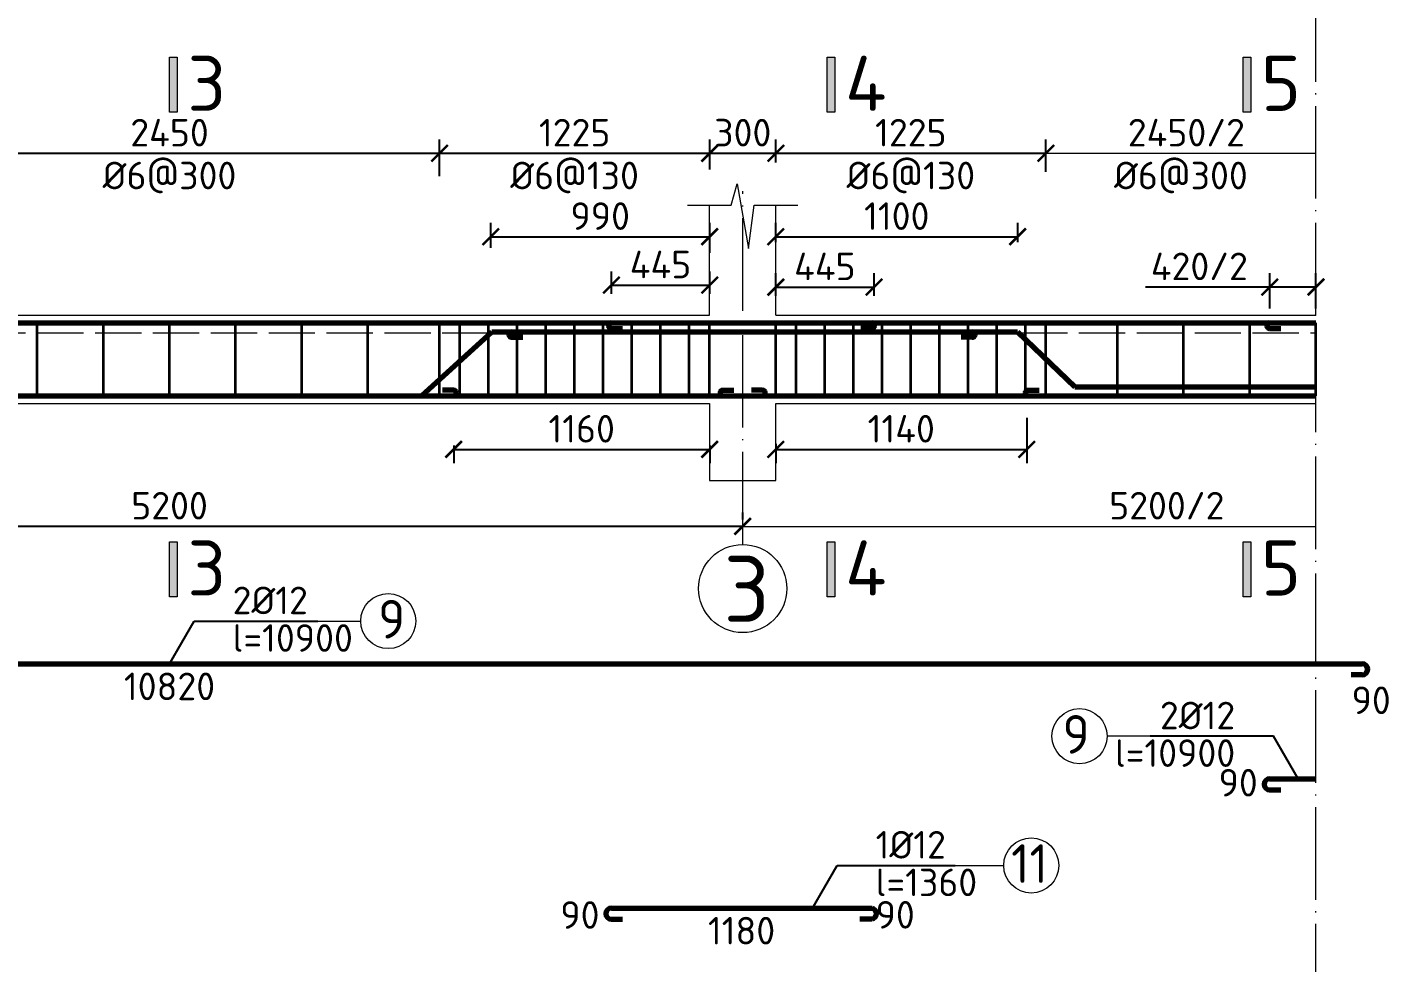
# Model space of a CAD drawing. Header units: millimetres. Extents: x 0 to 4970, y -594 to 1412.
# Drawn here: x 493.7 to 617.2, y -196.4 to -111.6 of the extents above; entities that cross this region are included whole.
import ezdxf

# ---------------------------------------------------------------- set-up
doc = ezdxf.new("R2010")
doc.units = ezdxf.units.MM
doc.header["$LTSCALE"] = 0.35
doc.header["$PDMODE"] = 3
doc.linetypes.add('ACAD_ISO02W100', pattern=[15, 12, -3])
doc.linetypes.add('ACAD_ISO04W100', pattern=[30, 24, -3, 0, -3])
doc.layers.get('0').update_dxf_attribs({"lineweight": 50})
for name, color, linetype, lineweight in [('Cot Dai', 7, 'Continuous', 35), ('Cot thep', 2, 'Continuous', 70), ('Cotthepcat', 3, 'Continuous', 70), ('Duong Bao', 6, 'Continuous', 18), ('Kich Thuoc', 1, 'Continuous', 20), ('Ky Hieu', 4, 'Continuous', 20), ('Net Khuat', 5, 'ACAD_ISO02W100', 20), ('NetCat', 7, 'Continuous', 20), ('Text', 40, 'Continuous', 20), ('Truc', 3, 'ACAD_ISO04W100', 20)]:
    doc.layers.add(name, color=color, linetype=linetype, lineweight=lineweight)
doc.styles.get("Standard").update_dxf_attribs({"font": 'isocpeur.ttf'})
doc.styles.add('VN', font='')
doc.styles.get('VN').set_extended_font_data('TCVN 7284')
doc.dimstyles.new('Dim20', dxfattribs={"dimtxt": 2.5, "dimasz": 1.5, "dimexe": 1.25, "dimexo": 0.625, "dimtad": 1, "dimlfac": 20, "dimtxsty": 'Standard', "dimblk": 'ARCHTICK', "dimcen": 2.5, "dimadec": 0, "dimazin": 0, "dimtfac": 1, "dimtmove": 0, "dimatfit": 3, "dimfxl": 1, "dimarcsym": 0})
doc.dimstyles.new('Dim50', dxfattribs={"dimtxt": 2.5, "dimasz": 1.5, "dimexe": 1.25, "dimexo": 0.625, "dimtad": 1, "dimlfac": 50, "dimtxsty": 'Standard', "dimblk": 'ARCHTICK', "dimcen": 2.5, "dimadec": 0, "dimazin": 0, "dimtfac": 1, "dimtmove": 0, "dimatfit": 3, "dimfxl": 1, "dimarcsym": 0})
doc.dimstyles.new('Dim50KT', dxfattribs={"dimtxt": 2.5, "dimasz": 1.5, "dimexe": 1.25, "dimexo": 0.625, "dimtad": 1, "dimlfac": 50, "dimtxsty": 'Standard', "dimblk": 'ARCHTICK', "dimcen": 2.5, "dimse1": 1, "dimse2": 1, "dimsd1": 1, "dimsd2": 1, "dimadec": 0, "dimazin": 0, "dimtfac": 1, "dimtmove": 0, "dimatfit": 3, "dimfxl": 1, "dimarcsym": 0})

# ---------------------------------------------------------------- blocks, each defined once
blk = doc.blocks.new('_ArchTick')
at = {"color": 0, "linetype": 'ByBlock', "const_width": 0.15}
blk.add_lwpolyline([(-0.5, -0.5), (0.5, 0.5)], dxfattribs=at)
blk = doc.blocks.new('*D2222')
at = {"layer": 'Defpoints', "color": 0}
for p in [(454.59, -156.83), (558.59, -156.83), (558.59, -156.83)]:
    blk.add_point(p, dxfattribs=at)
at = {"layer": 'Kich Thuoc', "color": 0, "lineweight": -2}
for p, q in [((454.59, -156.21), (454.59, -155.58)), ((558.59, -156.21), (558.59, -155.58)), ((454.59, -156.83), (558.59, -156.83))]:
    blk.add_line(p, q, dxfattribs=at)
at = {"layer": 'Kich Thuoc', "color": 0, "lineweight": -2, "xscale": 1.5, "yscale": 1.5, "zscale": 1.5, "rotation": 180}
blk.add_blockref('_ArchTick', (454.59, -156.83), dxfattribs=at)
at = {"layer": 'Kich Thuoc', "color": 0, "lineweight": -2, "xscale": 1.5, "yscale": 1.5, "zscale": 1.5}
blk.add_blockref('_ArchTick', (558.59, -156.83), dxfattribs=at)
at = {"layer": 'Kich Thuoc', "color": 0, "insert": (506.59, -154.96), "char_height": 2.5, "attachment_point": 5}
blk.add_mtext('5200', dxfattribs=at)
blk = doc.blocks.new('*D2229')
at = {"layer": 'Defpoints', "color": 0}
for p in [(531.09, -122.99), (482.09, -123.74), (531.09, -125.71)]:
    blk.add_point(p, dxfattribs=at)
at = {"layer": 'Kich Thuoc', "color": 0, "lineweight": -2}
for p, q in [((482.09, -123.12), (482.09, -121.74)), ((531.09, -125.08), (531.09, -121.74)), ((482.09, -122.99), (531.09, -122.99))]:
    blk.add_line(p, q, dxfattribs=at)
at = {"layer": 'Kich Thuoc', "color": 0, "lineweight": -2, "xscale": 1.5, "yscale": 1.5, "zscale": 1.5, "rotation": 180}
blk.add_blockref('_ArchTick', (482.09, -122.99), dxfattribs=at)
at = {"layer": 'Kich Thuoc', "color": 0, "lineweight": -2, "xscale": 1.5, "yscale": 1.5, "zscale": 1.5}
blk.add_blockref('_ArchTick', (531.09, -122.99), dxfattribs=at)
at = {"layer": 'Kich Thuoc', "color": 0, "insert": (506.59, -121.12), "char_height": 2.5, "attachment_point": 5}
blk.add_mtext('2450', dxfattribs=at)
blk = doc.blocks.new('*D2230')
at = {"layer": 'Defpoints', "color": 0}
for p in [(555.59, -122.99), (531.09, -125.71), (555.59, -125.08)]:
    blk.add_point(p, dxfattribs=at)
at = {"layer": 'Kich Thuoc', "color": 0, "lineweight": -2}
for p, q in [((531.09, -125.08), (531.09, -121.74)), ((555.59, -124.46), (555.59, -121.74)), ((531.09, -122.99), (555.59, -122.99))]:
    blk.add_line(p, q, dxfattribs=at)
at = {"layer": 'Kich Thuoc', "color": 0, "lineweight": -2, "xscale": 1.5, "yscale": 1.5, "zscale": 1.5, "rotation": 180}
blk.add_blockref('_ArchTick', (531.09, -122.99), dxfattribs=at)
at = {"layer": 'Kich Thuoc', "color": 0, "lineweight": -2, "xscale": 1.5, "yscale": 1.5, "zscale": 1.5}
blk.add_blockref('_ArchTick', (555.59, -122.99), dxfattribs=at)
at = {"layer": 'Kich Thuoc', "color": 0, "insert": (543.34, -121.12), "char_height": 2.5, "attachment_point": 5}
blk.add_mtext('1225', dxfattribs=at)
blk = doc.blocks.new('*D2231')
at = {"layer": 'Defpoints', "color": 0}
for p in [(561.59, -122.99), (561.59, -124.46), (555.59, -125.08)]:
    blk.add_point(p, dxfattribs=at)
at = {"layer": 'Kich Thuoc', "color": 0, "lineweight": -2}
for p, q in [((555.59, -124.46), (555.59, -121.74)), ((561.59, -123.83), (561.59, -121.74)), ((555.59, -122.99), (561.59, -122.99))]:
    blk.add_line(p, q, dxfattribs=at)
at = {"layer": 'Kich Thuoc', "color": 0, "lineweight": -2, "xscale": 1.5, "yscale": 1.5, "zscale": 1.5, "rotation": 180}
blk.add_blockref('_ArchTick', (555.59, -122.99), dxfattribs=at)
at = {"layer": 'Kich Thuoc', "color": 0, "lineweight": -2, "xscale": 1.5, "yscale": 1.5, "zscale": 1.5}
blk.add_blockref('_ArchTick', (561.59, -122.99), dxfattribs=at)
at = {"layer": 'Kich Thuoc', "color": 0, "insert": (558.59, -121.12), "char_height": 2.5, "attachment_point": 5}
blk.add_mtext('300', dxfattribs=at)
blk = doc.blocks.new('*D2232')
at = {"layer": 'Defpoints', "color": 0}
for p in [(586.09, -122.99), (561.59, -124.46), (586.09, -125.29)]:
    blk.add_point(p, dxfattribs=at)
at = {"layer": 'Kich Thuoc', "color": 0, "lineweight": -2}
for p, q in [((561.59, -123.83), (561.59, -121.74)), ((586.09, -124.67), (586.09, -121.74)), ((561.59, -122.99), (586.09, -122.99))]:
    blk.add_line(p, q, dxfattribs=at)
at = {"layer": 'Kich Thuoc', "color": 0, "lineweight": -2, "xscale": 1.5, "yscale": 1.5, "zscale": 1.5, "rotation": 180}
blk.add_blockref('_ArchTick', (561.59, -122.99), dxfattribs=at)
at = {"layer": 'Kich Thuoc', "color": 0, "lineweight": -2, "xscale": 1.5, "yscale": 1.5, "zscale": 1.5}
blk.add_blockref('_ArchTick', (586.09, -122.99), dxfattribs=at)
at = {"layer": 'Kich Thuoc', "color": 0, "insert": (573.84, -121.12), "char_height": 2.5, "attachment_point": 5}
blk.add_mtext('1225', dxfattribs=at)
blk = doc.blocks.new('*D2235')
at = {"layer": 'Defpoints', "color": 0}
for p in [(584.36, -146.37), (561.59, -148.72), (584.36, -149.85)]:
    blk.add_point(p, dxfattribs=at)
at = {"layer": 'Kich Thuoc', "color": 0, "lineweight": -2}
for p, q in [((584.36, -147), (584.36, -151.1)), ((561.59, -149.34), (561.59, -151.1)), ((561.59, -149.85), (584.36, -149.85))]:
    blk.add_line(p, q, dxfattribs=at)
at = {"layer": 'Kich Thuoc', "color": 0, "lineweight": -2, "xscale": 1.5, "yscale": 1.5, "zscale": 1.5, "rotation": 180}
blk.add_blockref('_ArchTick', (561.59, -149.85), dxfattribs=at)
at = {"layer": 'Kich Thuoc', "color": 0, "lineweight": -2, "xscale": 1.5, "yscale": 1.5, "zscale": 1.5}
blk.add_blockref('_ArchTick', (584.36, -149.85), dxfattribs=at)
at = {"layer": 'Kich Thuoc', "color": 0, "insert": (572.97, -147.98), "char_height": 2.5, "attachment_point": 5}
blk.add_mtext('1140', dxfattribs=at)
blk = doc.blocks.new('*D2162')
at = {"layer": 'Defpoints', "color": 0}
for p in [(555.59, -134.95), (546.67, -136.38), (555.59, -136.38)]:
    blk.add_point(p, dxfattribs=at)
at = {"layer": 'Kich Thuoc', "color": 0, "lineweight": -2}
for p, q in [((546.67, -135.75), (546.67, -133.7)), ((555.59, -135.75), (555.59, -133.7)), ((546.67, -134.95), (555.59, -134.95))]:
    blk.add_line(p, q, dxfattribs=at)
at = {"layer": 'Kich Thuoc', "color": 0, "lineweight": -2, "xscale": 1.5, "yscale": 1.5, "zscale": 1.5, "rotation": 180}
blk.add_blockref('_ArchTick', (546.67, -134.95), dxfattribs=at)
at = {"layer": 'Kich Thuoc', "color": 0, "lineweight": -2, "xscale": 1.5, "yscale": 1.5, "zscale": 1.5}
blk.add_blockref('_ArchTick', (555.59, -134.95), dxfattribs=at)
at = {"layer": 'Kich Thuoc', "color": 0, "insert": (551.13, -133.08), "char_height": 2.5, "attachment_point": 5}
blk.add_mtext('445', dxfattribs=at)
blk = doc.blocks.new('_None')
blk = doc.blocks.new('*D2163')
at = {"layer": 'Defpoints', "color": 0}
for p in [(570.5, -135.13), (561.59, -136.55), (570.5, -136.55)]:
    blk.add_point(p, dxfattribs=at)
at = {"layer": 'Kich Thuoc', "color": 0, "lineweight": -2}
for p, q in [((561.59, -135.93), (561.59, -133.88)), ((570.5, -135.93), (570.5, -133.88)), ((561.59, -135.13), (570.5, -135.13))]:
    blk.add_line(p, q, dxfattribs=at)
at = {"layer": 'Kich Thuoc', "color": 0, "lineweight": -2, "xscale": 1.5, "yscale": 1.5, "zscale": 1.5, "rotation": 180}
blk.add_blockref('_ArchTick', (561.59, -135.13), dxfattribs=at)
at = {"layer": 'Kich Thuoc', "color": 0, "lineweight": -2, "xscale": 1.5, "yscale": 1.5, "zscale": 1.5}
blk.add_blockref('_ArchTick', (570.5, -135.13), dxfattribs=at)
at = {"layer": 'Kich Thuoc', "color": 0, "insert": (566.04, -133.25), "char_height": 2.5, "attachment_point": 5}
blk.add_mtext('445', dxfattribs=at)
blk = doc.blocks.new('*D2164')
at = {"layer": 'Defpoints', "color": 0}
for p in [(555.59, -130.56), (535.73, -132.2), (555.59, -132.66)]:
    blk.add_point(p, dxfattribs=at)
at = {"layer": 'Kich Thuoc', "color": 0, "lineweight": -2}
for p, q in [((535.73, -131.58), (535.73, -129.31)), ((555.59, -132.03), (555.59, -129.31)), ((535.73, -130.56), (555.59, -130.56))]:
    blk.add_line(p, q, dxfattribs=at)
at = {"layer": 'Kich Thuoc', "color": 0, "lineweight": -2, "xscale": 1.5, "yscale": 1.5, "zscale": 1.5, "rotation": 180}
blk.add_blockref('_ArchTick', (535.73, -130.56), dxfattribs=at)
at = {"layer": 'Kich Thuoc', "color": 0, "lineweight": -2, "xscale": 1.5, "yscale": 1.5, "zscale": 1.5}
blk.add_blockref('_ArchTick', (555.59, -130.56), dxfattribs=at)
at = {"layer": 'Kich Thuoc', "color": 0, "insert": (545.66, -128.69), "char_height": 2.5, "attachment_point": 5}
blk.add_mtext('990', dxfattribs=at)
blk = doc.blocks.new('*D2165')
at = {"layer": 'Defpoints', "color": 0}
for p in [(583.53, -130.56), (561.59, -131.68), (583.53, -131.68)]:
    blk.add_point(p, dxfattribs=at)
at = {"layer": 'Kich Thuoc', "color": 0, "lineweight": -2}
for p, q in [((561.59, -131.05), (561.59, -129.31)), ((583.53, -131.05), (583.53, -129.31)), ((561.59, -130.56), (583.53, -130.56))]:
    blk.add_line(p, q, dxfattribs=at)
at = {"layer": 'Kich Thuoc', "color": 0, "lineweight": -2, "xscale": 1.5, "yscale": 1.5, "zscale": 1.5, "rotation": 180}
blk.add_blockref('_ArchTick', (561.59, -130.56), dxfattribs=at)
at = {"layer": 'Kich Thuoc', "color": 0, "lineweight": -2, "xscale": 1.5, "yscale": 1.5, "zscale": 1.5}
blk.add_blockref('_ArchTick', (583.53, -130.56), dxfattribs=at)
at = {"layer": 'Kich Thuoc', "color": 0, "insert": (572.56, -128.69), "char_height": 2.5, "attachment_point": 5}
blk.add_mtext('1100', dxfattribs=at)
blk = doc.blocks.new('*D2166')
at = {"layer": 'Defpoints', "color": 0}
for p in [(532.37, -148.88), (555.59, -148.88), (555.59, -149.85)]:
    blk.add_point(p, dxfattribs=at)
at = {"layer": 'Kich Thuoc', "color": 0, "lineweight": -2}
for p, q in [((532.37, -149.5), (532.37, -151.1)), ((532.37, -149.85), (555.59, -149.85)), ((555.59, -149.5), (555.59, -151.1))]:
    blk.add_line(p, q, dxfattribs=at)
at = {"layer": 'Kich Thuoc', "color": 0, "lineweight": -2, "xscale": 1.5, "yscale": 1.5, "zscale": 1.5, "rotation": 180}
blk.add_blockref('_ArchTick', (532.37, -149.85), dxfattribs=at)
at = {"layer": 'Kich Thuoc', "color": 0, "lineweight": -2, "xscale": 1.5, "yscale": 1.5, "zscale": 1.5}
blk.add_blockref('_ArchTick', (555.59, -149.85), dxfattribs=at)
at = {"layer": 'Kich Thuoc', "color": 0, "insert": (543.98, -147.98), "char_height": 2.5, "attachment_point": 5}
blk.add_mtext('1160', dxfattribs=at)
blk = doc.blocks.new('*D2276')
at = {"layer": 'Defpoints', "color": 0}
for p in [(546.67, -191.47), (570.29, -191.47), (570.29, -195.38)]:
    blk.add_point(p, dxfattribs=at)
at = {"layer": 'Kich Thuoc', "color": 0, "insert": (558.48, -193.51), "char_height": 2.5, "attachment_point": 5}
blk.add_mtext('1180', dxfattribs=at)
blk = doc.blocks.new('*D2209')
at = {"layer": 'Defpoints', "color": 0}
for p in [(398.39, -171.47), (614.79, -171.47), (614.79, -173.22)]:
    blk.add_point(p, dxfattribs=at)
at = {"layer": 'Kich Thuoc', "color": 0, "insert": (506.59, -171.35), "char_height": 2.5, "attachment_point": 5}
blk.add_mtext('10820', dxfattribs=at)
blk = doc.blocks.new('*D2305')
at = {"layer": 'Defpoints', "color": 0}
for p in [(610.59, -135.13), (606.39, -137.68), (610.59, -137.68)]:
    blk.add_point(p, dxfattribs=at)
at = {"layer": 'Kich Thuoc', "color": 0, "lineweight": -2}
for p, q in [((606.39, -137.06), (606.39, -133.88)), ((610.59, -137.06), (610.59, -133.88)), ((606.39, -135.13), (595.14, -135.13)), ((610.59, -135.13), (606.39, -135.13))]:
    blk.add_line(p, q, dxfattribs=at)
at = {"layer": 'Kich Thuoc', "color": 0, "lineweight": -2, "xscale": 1.5, "yscale": 1.5, "zscale": 1.5, "rotation": 180}
blk.add_blockref('_ArchTick', (606.39, -135.13), dxfattribs=at)
at = {"layer": 'Kich Thuoc', "color": 0, "lineweight": -2, "xscale": 1.5, "yscale": 1.5, "zscale": 1.5}
blk.add_blockref('_ArchTick', (610.59, -135.13), dxfattribs=at)
at = {"layer": 'Kich Thuoc', "color": 0, "insert": (600.01, -133.25), "char_height": 2.5, "attachment_point": 5}
blk.add_mtext('420/2', dxfattribs=at)

msp = doc.modelspace()

# ---------------------------------------------------------------- hatches: boundary and pattern name
at = {"layer": 'NetCat'}
h = msp.add_hatch(color=256, dxfattribs=at)
h.paths.add_polyline_path([(506.581867, -114.270188), (507.281867, -114.270188), (507.281867, -119.270188), (506.581867, -119.270188)])
edge = h.paths.add_edge_path(flags=17)
edge.add_line((506.581867, -119.270188), (506.581867, -114.270188))
h = msp.add_hatch(color=256, dxfattribs=at)
h.paths.add_polyline_path([(566.252525, -114.270188), (566.952525, -114.270188), (566.952525, -119.270188), (566.252525, -119.270188)])
edge = h.paths.add_edge_path(flags=17)
edge.add_line((566.252525, -119.270188), (566.252525, -114.270188))
h = msp.add_hatch(color=256, dxfattribs=at)
h.paths.add_polyline_path([(603.972043, -114.270188), (604.672043, -114.270188), (604.672043, -119.270188), (603.972043, -119.270188)])
edge = h.paths.add_edge_path(flags=17)
edge.add_line((603.972043, -119.270188), (603.972043, -114.270188))
h = msp.add_hatch(color=256, dxfattribs=at)
h.paths.add_polyline_path([(506.581867, -158.231186), (507.281867, -158.231186), (507.281867, -163.231186), (506.581867, -163.231186)])
edge = h.paths.add_edge_path(flags=17)
edge.add_line((506.581867, -163.231186), (506.581867, -158.231186))
h = msp.add_hatch(color=256, dxfattribs=at)
h.paths.add_polyline_path([(566.252525, -158.231186), (566.952525, -158.231186), (566.952525, -163.231186), (566.252525, -163.231186)])
edge = h.paths.add_edge_path(flags=17)
edge.add_line((566.252525, -163.231186), (566.252525, -158.231186))
h = msp.add_hatch(color=256, dxfattribs=at)
h.paths.add_polyline_path([(603.972043, -158.231186), (604.672043, -158.231186), (604.672043, -163.231186), (603.972043, -163.231186)])
edge = h.paths.add_edge_path(flags=17)
edge.add_line((603.972043, -163.231186), (603.972043, -158.231186))

# ---------------------------------------------------------------- linework, layer by layer
at = {"layer": 'Cot Dai'}
for p, q in [((494.586868, -144.983505), (494.586868, -138.383505)), ((500.586868, -144.983505), (500.586868, -138.383505)), ((506.586868, -144.983505), (506.586868, -138.383505)), ((512.586868, -144.983505), (512.586868, -138.383505)), ((518.586868, -144.983505), (518.586868, -138.383505)), ((524.586868, -144.983505), (524.586868, -138.383505)), ((531.086868, -144.983505), (531.086868, -138.383505)), ((532.936868, -144.983505), (532.936868, -138.383505)), ((535.536868, -144.983505), (535.536868, -138.383505)), ((538.136868, -144.983505), (538.136868, -138.383505)), ((540.736868, -144.983505), (540.736868, -138.383505)), ((543.336868, -144.983505), (543.336868, -138.383505)), ((545.936868, -144.983505), (545.936868, -138.383505)), ((548.536868, -144.983505), (548.536868, -138.383505)), ((551.136868, -144.983505), (551.136868, -138.383505)), ((553.736868, -144.983505), (553.736868, -138.383505)), ((555.586868, -144.983505), (555.586868, -138.383505)), ((561.586868, -144.983505), (561.586868, -138.383505)), ((563.436868, -144.983505), (563.436868, -138.383505)), ((566.036868, -144.983505), (566.036868, -138.383505)), ((568.636868, -144.983505), (568.636868, -138.383505)), ((571.236868, -144.983505), (571.236868, -138.383505)), ((573.836868, -144.983505), (573.836868, -138.383505)), ((576.436868, -144.983505), (576.436868, -138.383505)), ((579.036868, -144.983505), (579.036868, -138.383505)), ((581.636868, -144.983505), (581.636868, -138.383505)), ((584.236868, -144.983505), (584.236868, -138.383505)), ((586.086868, -144.983505), (586.086868, -138.383505)), ((592.586868, -144.983505), (592.586868, -138.383505)), ((598.586868, -144.983505), (598.586868, -138.383505)), ((604.586868, -144.983505), (604.586868, -138.383505)), ((610.586868, -144.983505), (610.586868, -138.383505))]:
    msp.add_line(p, q, dxfattribs=at)
at = {"layer": 'Cot thep'}
for p, q in [((399.386868, -138.383505), (610.586868, -138.383505)), ((529.439276, -144.983505), (535.839276, -139.183505)), ((535.839276, -139.183505), (583.527254, -139.183505)), ((537.633497, -139.183505), (583.527254, -139.183505)), ((546.674243, -138.383505), (570.288195, -138.383505)), ((583.527254, -139.183505), (588.727254, -144.183505)), ((606.386868, -138.883505), (607.386868, -138.883505)), ((556.786868, -144.483505), (557.786868, -144.483505)), ((560.386868, -144.483505), (559.386868, -144.483505)), ((588.727254, -144.183505), (610.586868, -144.183505)), ((452.786868, -144.983505), (560.386868, -144.983505)), ((556.786868, -144.983505), (610.586868, -144.983505)), ((398.386868, -169.299005), (614.786868, -169.299005)), ((606.386868, -179.741917), (610.586868, -179.741917)), ((546.674243, -191.467736), (570.288195, -191.467736))]:
    msp.add_line(p, q, dxfattribs=at)
for centre, start, end in [((606.386868, -138.633505), 90, 270), ((556.786868, -144.733505), 90, 270), ((560.386868, -144.733505), 270, 90)]:
    msp.add_arc(centre, 0.25, start, end, dxfattribs=at)
at = {"layer": 'Cotthepcat'}
for p, q in [((546.674243, -138.883505), (547.674243, -138.883505)), ((570.288195, -138.883505), (569.288195, -138.883505)), ((537.633497, -139.683505), (538.633497, -139.683505)), ((579.410754, -139.683505), (578.410754, -139.683505)), ((532.367676, -144.483505), (531.367676, -144.483505)), ((584.46851, -144.483505), (585.46851, -144.483505)), ((614.786868, -170.299005), (613.786868, -170.299005)), ((606.386868, -180.741917), (607.386868, -180.741917)), ((546.674243, -192.467736), (547.674243, -192.467736)), ((570.288195, -192.462971), (569.221506, -192.467736))]:
    msp.add_line(p, q, dxfattribs=at)
for centre, radius, start, end in [((537.633497, -139.433505), 0.25, 90, 270), ((546.674243, -138.633505), 0.25, 90, 270), ((570.288195, -138.633505), 0.25, 270, 90), ((579.410754, -139.433505), 0.25, 270, 90), ((532.367676, -144.733505), 0.25, 270, 90), ((584.46851, -144.733505), 0.25, 90, 270), ((614.786868, -169.799005), 0.5, 270, 90), ((606.386868, -180.241917), 0.5, 90, 270), ((546.674243, -191.967736), 0.5, 90, 270), ((570.219123, -191.965354), 0.502388, 277.90246995, 82.09753005)]:
    msp.add_arc(centre, radius, start, end, dxfattribs=at)
at = {"layer": 'Duong Bao'}
for p, q in [((555.586868, -137.683505), (555.586868, -127.683505)), ((561.586868, -137.683505), (561.586868, -127.683505)), ((457.586868, -137.683505), (555.586868, -137.683505)), ((561.586868, -137.683505), (610.586868, -137.683505)), ((457.586868, -145.683505), (555.586868, -145.683505)), ((555.586868, -145.683505), (555.586868, -152.683505)), ((561.586868, -152.683505), (561.586868, -145.683505)), ((561.586868, -145.683505), (610.586868, -145.683505)), ((555.586868, -152.683505), (561.586868, -152.683505))]:
    msp.add_line(p, q, dxfattribs=at)
at = {"layer": 'Kich Thuoc'}
for p, q in [((586.086868, -124.666609), (586.086868, -121.742334)), ((586.086868, -122.992334), (610.586868, -122.992334)), ((558.586868, -156.208041), (558.586868, -155.583041)), ((558.586868, -156.833041), (610.586868, -156.833041))]:
    msp.add_line(p, q, dxfattribs=at)
at = {"layer": 'Ky Hieu'}
for p, q in [((513.531983, -165.424389), (523.931983, -165.424389)), ((602.666753, -175.867301), (591.641753, -175.867301)), ((571.549658, -187.59312), (582.262158, -187.59312))]:
    msp.add_line(p, q, dxfattribs=at)
msp.add_lwpolyline([(553.586868, -127.683505), (553.586868, -127.683505), (557.551592, -127.683505), (558.06923, -125.751654), (559.104506, -131.615357), (559.622145, -127.683505), (563.586868, -127.683505), (563.586868, -127.683505)], dxfattribs=at)
for centre, radius in [((558.586868, -162.47492), 4), ((526.431983, -165.424389), 2.5), ((589.141753, -175.867301), 2.5), ((584.762158, -187.59312), 2.5)]:
    msp.add_circle(centre, radius, dxfattribs=at)
at = {"layer": 'Net Khuat'}
msp.add_line((347.586868, -139.283505), (610.586868, -139.283505), dxfattribs=at)
at = {"layer": 'NetCat'}
for p, q in [((506.581867, -119.270188), (506.581867, -114.270188)), ((506.581867, -119.270188), (506.581867, -114.270188)), ((566.252525, -119.270188), (566.252525, -114.270188)), ((566.252525, -119.270188), (566.252525, -114.270188)), ((603.972043, -119.270188), (603.972043, -114.270188)), ((603.972043, -119.270188), (603.972043, -114.270188)), ((506.581867, -163.231186), (506.581867, -158.231186)), ((506.581867, -163.231186), (506.581867, -158.231186)), ((566.252525, -163.231186), (566.252525, -158.231186)), ((566.252525, -163.231186), (566.252525, -158.231186)), ((603.972043, -163.231186), (603.972043, -158.231186)), ((603.972043, -163.231186), (603.972043, -158.231186))]:
    msp.add_line(p, q, dxfattribs=at)
for points in [[(506.581867, -114.270188), (507.281867, -114.270188), (507.281867, -119.270188), (506.581867, -119.270188), (506.581867, -114.270188)], [(566.252525, -114.270188), (566.952525, -114.270188), (566.952525, -119.270188), (566.252525, -119.270188), (566.252525, -114.270188)], [(603.972043, -114.270188), (604.672043, -114.270188), (604.672043, -119.270188), (603.972043, -119.270188), (603.972043, -114.270188)], [(506.581867, -158.231186), (507.281867, -158.231186), (507.281867, -163.231186), (506.581867, -163.231186), (506.581867, -158.231186)], [(566.252525, -158.231186), (566.952525, -158.231186), (566.952525, -163.231186), (566.252525, -163.231186), (566.252525, -158.231186)], [(603.972043, -158.231186), (604.672043, -158.231186), (604.672043, -163.231186), (603.972043, -163.231186), (603.972043, -158.231186)]]:
    msp.add_lwpolyline(points, dxfattribs=at)
at = {"layer": 'Truc'}
for p, q in [((610.586868, -582.90184), (610.586868, -14.456148)), ((558.586868, -158.47492), (558.586868, -126.419151))]:
    msp.add_line(p, q, dxfattribs=at)

# ---------------------------------------------------------------- block references
at = {"layer": 'Kich Thuoc', "xscale": 1.5, "yscale": 1.5, "zscale": 1.5, "rotation": 180}
for p in [(586.086868, -122.992334), (558.586868, -156.833041)]:
    msp.add_blockref('_ArchTick', p, dxfattribs=at)

# ---------------------------------------------------------------- texts
at = {"layer": 'Kich Thuoc', "color": 2}
msp.add_text('3', height=6, dxfattribs=at).set_placement((556.836868, -165.506009))
at = {"layer": 'Kich Thuoc', "char_height": 2.5, "attachment_point": 5}
for s, insert in [('2450/2', (598.832139, -121.117334)), ('5200/2', (597.056791, -154.958041))]:
    msp.add_mtext(s, dxfattribs=dict(at, insert=insert))
at = {"layer": 'Kich Thuoc', "char_height": 2.5}
for s, insert, width, attachment_point in [('%%C6@300', (506.586868, -125.189028), 24.5, 5), ('%%C6@130', (543.336868, -125.189028), 24.5, 5), ('%%C6@130', (573.836868, -125.189028), 24.5, 5), ('%%C6@300', (598.336868, -125.189028), 24.5, 5), ('90', (617.372051, -171.360341), 3.45107973, 3), ('90', (605.307289, -178.838122), 3.45107973, 3), ('90', (545.594664, -190.835741), 3.45107973, 3), ('90', (574.196538, -190.818473), 3.45107973, 3)]:
    msp.add_mtext(s, dxfattribs=dict(at, insert=insert, width=width, attachment_point=attachment_point))
at = {"layer": 'Ky Hieu', "style": 'VN'}
for s, p in [('9', (525.51796, -167.007523)), ('9', (587.605777, -177.450435)), ('11', (582.93833, -189.176255))]:
    msp.add_text(s, height=3.5, dxfattribs=at).set_placement(p)
at = {"layer": 'Ky Hieu', "char_height": 2.5}
for s, insert, attachment_point in [('2%%C12', (512.311641, -164.799389), 7), ('l=10900', (512.311641, -168.210908), 7), ('2%%C12', (603.262096, -175.242301), 9), ('l=10900', (603.262096, -178.65382), 9), ('1%%C12', (570.641816, -186.96812), 7), ('l=1360', (570.641816, -190.379639), 7)]:
    msp.add_mtext(s, dxfattribs=dict(at, insert=insert, attachment_point=attachment_point))
at = {"layer": 'Text', "char_height": 5, "width": 11.43756339, "attachment_point": 1}
for s, insert in [('3', (508.205261, -114.150387)), ('4', (567.875919, -114.150387)), ('5', (605.595437, -114.150387)), ('3', (508.205261, -158.111385)), ('4', (567.875919, -158.111385)), ('5', (605.595437, -158.111385))]:
    msp.add_mtext(s, dxfattribs=dict(at, insert=insert))

# ---------------------------------------------------------------- dimensions: what is measured, and where the dimension line sits
at = {"layer": 'Kich Thuoc'}
for base, p1, p2, picture, middle in [((531.086868, -122.992334), (482.086868, -123.742334), (531.086868, -125.70722), '*D2229', (506.586868, -121.117334)), ((555.586868, -122.992334), (531.086868, -125.70722), (555.586868, -125.08222), '*D2230', (543.336868, -121.117334)), ((586.086868, -122.992334), (561.586868, -124.45722), (586.086868, -125.291609), '*D2232', (573.836868, -121.117334)), ((558.586868, -156.833041), (454.586868, -156.833041), (558.586868, -156.833041), '*D2222', (506.586868, -154.958041))]:
    dim = msp.add_linear_dim(base=base, p1=p1, p2=p2, dimstyle='Dim50', override={"dimtmove": 1}, dxfattribs=at)
    dim.commit()
    dim.dimension.update_dxf_attribs({"geometry": picture, "text_midpoint": middle})
dim = msp.add_linear_dim(base=(561.586868, -122.992334), p1=(555.586868, -125.08222), p2=(561.586868, -124.45722), dimstyle='Dim50', override={"dimtmove": 1}, dxfattribs=at)
dim.commit()
dim.dimension.update_dxf_attribs({"geometry": '*D2231', "text_midpoint": (558.586868, -122.992334), "dimtype": 160})
for base, p1, p2, text, picture, middle in [((555.586868, -130.561739), (535.728931, -132.202368), (555.586868, -132.656602), '990', '*D2164', (545.6579, -128.686739)), ((583.527254, -130.561739), (561.586868, -131.677733), (583.527254, -131.677733), '1100', '*D2165', (572.557061, -128.686739)), ((555.586868, -149.850488), (532.367676, -148.878558), (555.586868, -148.878558), '1160', '*D2166', (543.977272, -147.975488))]:
    dim = msp.add_linear_dim(base=base, p1=p1, p2=p2, text=text, dimstyle='Dim50', override={"dimldrblk": 'None'}, dxfattribs=at)
    dim.commit()
    dim.dimension.update_dxf_attribs({"geometry": picture, "text_midpoint": middle})
for base, p1, p2, picture, middle in [((555.586868, -134.952491), (546.674243, -136.375342), (555.586868, -136.375342), '*D2162', (551.130556, -134.952491)), ((570.499494, -135.127885), (561.586868, -136.550735), (570.499494, -136.550735), '*D2163', (566.043181, -135.127885))]:
    dim = msp.add_linear_dim(base=base, p1=p1, p2=p2, text='445', dimstyle='Dim50', override={"dimldrblk": 'None'}, dxfattribs=at)
    dim.commit()
    dim.dimension.update_dxf_attribs({"geometry": picture, "text_midpoint": middle, "dimtype": 160})
dim = msp.add_linear_dim(base=(610.586868, -135.127885), p1=(606.386868, -137.683505), p2=(610.586868, -137.683505), text='420/2', dimstyle='Dim50', dxfattribs=at)
dim.commit()
dim.dimension.update_dxf_attribs({"geometry": '*D2305', "text_midpoint": (600.011868, -135.127885), "dimtype": 160})
for base, p1, p2, text, dimstyle, picture, middle in [((584.358721, -149.850488), (561.586868, -148.716866), (584.358721, -146.371177), '1140', 'Dim50', '*D2235', (572.972795, -147.975488)), ((570.288195, -195.381445), (546.674243, -191.467736), (570.288195, -191.467736), '1180', 'Dim50KT', '*D2276', (558.481219, -193.506445))]:
    dim = msp.add_linear_dim(base=base, p1=p1, p2=p2, text=text, dimstyle=dimstyle, dxfattribs=at)
    dim.commit()
    dim.dimension.update_dxf_attribs({"geometry": picture, "text_midpoint": middle})
dim = msp.add_linear_dim(base=(614.786868, -173.220463), p1=(398.386868, -171.466187), p2=(614.786868, -171.466187), dimstyle='Dim50KT', dxfattribs=at)
dim.commit()
dim.dimension.update_dxf_attribs({"geometry": '*D2209', "text_midpoint": (506.586868, -171.345463)})

# ---------------------------------------------------------------- leaders
at = {"layer": 'Ky Hieu', "annotation_type": 0, "has_hookline": 1}
for points, hookline_direction, text_width in [([(506.586868, -169.299005), (508.823879, -165.424389), (512.906983, -165.424389)], 0, 6.5), ([(608.986868, -179.741917), (606.749858, -175.867301), (602.666753, -175.867301)], 1, 6.5), ([(564.917043, -191.467736), (567.154054, -187.59312), (571.237158, -187.59312)], 0, 6)]:
    msp.add_leader(points, dimstyle='Dim20', override={"dimgap": 0.625, "dimtad": 1, "dimldrblk": 'None'}, dxfattribs=dict(at, hookline_direction=hookline_direction, text_width=text_width))

doc.saveas('drawing.dxf')
